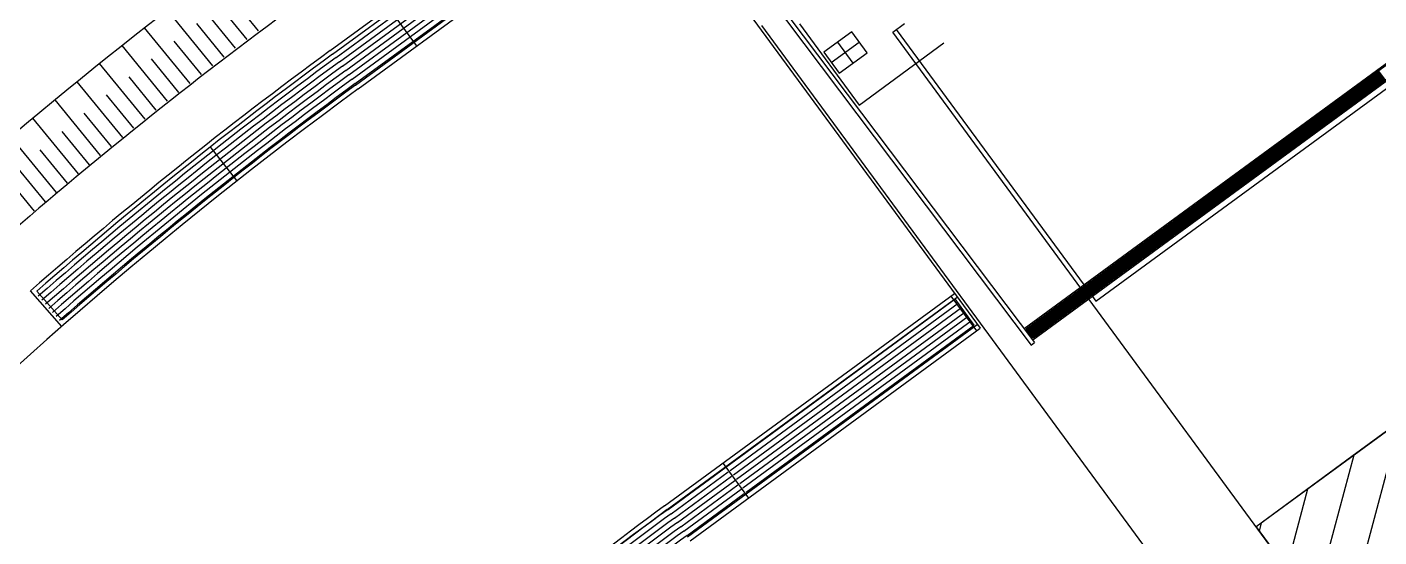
# Model space of a CAD drawing. Header units: metres. Extents: x 399 to 2240, y -1398 to 399.
# Drawn here: x 2160.72 to 2177.16, y -1043.82 to -1037.61 of the extents above; entities that cross this region are included whole.
import ezdxf

# ---------------------------------------------------------------- set-up
doc = ezdxf.new("R2010")
doc.units = ezdxf.units.M
doc.header["$MEASUREMENT"] = 0
doc.linetypes.add('HIDDEN', pattern=[0.375, 0.25, -0.125])
doc.layers.add('ARQUITETURA', color=253, linetype='CONTINUOUS')
doc.layers.add('IMPLANTAÇÃO 1', color=2, linetype='HIDDEN')

msp = doc.modelspace()

# ---------------------------------------------------------------- hatches: boundary and pattern name
at = {"layer": 'IMPLANTAÇÃO 1', "linetype": 'ByBlock'}
h = msp.add_hatch(dxfattribs=at)
h.set_pattern_fill('ANSI31', color=1, scale=3.5, angle=30)
h.set_pattern_definition([(75, (-94.63224, -7e-12), (-0.42259255, 0.11323333), [])])
h.paths.add_polyline_path([(2195.27651, -1039.79063), (2193.90879, -1033.64088), (2191.52665, -1034.26882), (2189.09122, -1035.12317), (2186.62122, -1036.22877), (2184.97871, -1037.11129), (2183.00237, -1038.34839), (2180.41455, -1040.22026), (2178.51919, -1041.61078), (2176.83603, -1042.84562), (2175.67103, -1043.70033), (2177.16168, -1045.73215), (2178.12826, -1047.04966), (2179.39765, -1048.77991), (2180.79623, -1047.75385), (2183.03528, -1046.11119), (2184.53306, -1045.01235), (2187.14861, -1043.16114, -0.08735144)])

# ---------------------------------------------------------------- linework, layer by layer
at = {"layer": 'ARQUITETURA'}
for p, q in [((2164.44533, -1030.20438, 0), (2172.93398, -1041.48676, 0)), ((2164.48725, -1030.17278, 0), (2172.97619, -1041.45579, 0)), ((2164.40559, -1037.90064, 0), (2167.93309, -1035.31271, 0)), ((2167.93309, -1035.31271, 0), (2172.31187, -1041.28124, 0)), ((2164.43665, -1037.94297, 0), (2167.919, -1035.38817, 0)), ((2164.47927, -1037.98423, 0), (2167.92634, -1035.45531, 0)), ((2164.51809, -1038.03714, 0), (2167.96516, -1035.50822, 0)), ((2164.5569, -1038.09006, 0), (2168.00398, -1035.56113, 0)), ((2164.59572, -1038.14297, 0), (2168.0428, -1035.61405, 0)), ((2164.63454, -1038.19588, 0), (2168.08161, -1035.66696, 0)), ((2164.67336, -1038.24879, 0), (2168.12043, -1035.71987, 0)), ((2164.71218, -1038.30171, 0), (2168.15925, -1035.77278, 0)), ((2164.71407, -1038.32112, 0), (2168.19642, -1035.76631, 0)), ((2164.7472, -1038.36627, 0), (2168.2747, -1035.77834, 0)), ((2179.78918, -1036.19694, 0), (2172.84993, -1041.28797, 0)), ((2179.78521, -1036.22156, 0), (2172.87457, -1041.2916, 0)), ((2179.86631, -1036.3357, 0), (2172.95874, -1041.40349, 0)), ((2179.89056, -1036.33961, 0), (2173.67905, -1040.89673, 0)), ((2173.72046, -1040.95317, 0), (2179.98756, -1036.35527, 0)), ((2163.53551, -1037.66023, 0), (2162.98209, -1036.98168, 0)), ((2163.25662, -1037.87204, 0), (2162.70332, -1037.19365, 0)), ((2163.39589, -1037.76592, 0), (2163.06387, -1037.35884, 0)), ((2162.97913, -1038.08558, 0), (2162.42593, -1037.4073, 0)), ((2165.4565, -1037.83703, 0), (2165.14595, -1037.41373, 0)), ((2162.70305, -1038.30084, 0), (2162.14992, -1037.62266, 0)), ((2163.1177, -1037.9786, 0), (2162.78575, -1037.5716, 0)), ((2169.6526, -1037.59337, 0), (2176.16175, -1046.46574, 0)), ((2170.11568, -1037.57506, 0), (2170.8403, -1038.56276, 0)), ((2170.75169, -1037.67277, 0), (2170.41305, -1037.92121, 0)), ((2170.93802, -1037.92675, 0), (2170.75169, -1037.67277, 0)), ((2171.2508, -1037.67537, 0), (2171.3919, -1037.57185, 0)), ((2177.16168, -1045.73215, 0), (2171.2508, -1037.67537, 0)), ((2171.29302, -1037.6444, 0), (2173.67905, -1040.89673, 0)), ((2162.42837, -1038.51782, 0), (2161.87529, -1037.8397, 0)), ((2162.84092, -1038.193, 0), (2162.50902, -1037.78606, 0)), ((2170.84136, -1037.80212, 0), (2170.50272, -1038.05056, 0)), ((2170.57888, -1037.79935, 0), (2170.76521, -1038.05333, 0)), ((2170.8403, -1038.56276, 0), (2171.87033, -1037.80708, 0)), ((2162.56553, -1038.40911, 0), (2162.23367, -1038.00222, 0)), ((2170.41305, -1037.92121, 0), (2170.59938, -1038.17519, 0)), ((2170.59938, -1038.17519, 0), (2170.93802, -1037.92675, 0)), ((2162.15508, -1038.73651, 0), (2161.60204, -1038.05843, 0)), ((2177.11333, -1038.1818, 0), (2177.19562, -1038.29507, 0)), ((2177.12229, -1038.17523, 0), (2177.20458, -1038.28849, 0)), ((2177.13125, -1038.16866, 0), (2177.21354, -1038.28192, 0)), ((2177.14021, -1038.16208, 0), (2177.2225, -1038.27535, 0)), ((2177.14917, -1038.15551, 0), (2177.23146, -1038.26877, 0)), ((2177.15813, -1038.14894, 0), (2177.24042, -1038.2622, 0)), ((2161.8832, -1038.95693, 0), (2161.33017, -1038.27886, 0)), ((2162.29155, -1038.62695, 0), (2161.95971, -1038.22009, 0)), ((2176.88933, -1038.34614, 0), (2176.97162, -1038.45941, 0)), ((2176.89829, -1038.33957, 0), (2176.98058, -1038.45283, 0)), ((2176.90725, -1038.33299, 0), (2176.98954, -1038.44626, 0)), ((2176.91621, -1038.32642, 0), (2176.9985, -1038.43968, 0)), ((2176.92517, -1038.31985, 0), (2177.00746, -1038.43311, 0)), ((2176.93413, -1038.31327, 0), (2177.01642, -1038.42654, 0)), ((2176.94309, -1038.3067, 0), (2177.02538, -1038.41996, 0)), ((2176.95205, -1038.30013, 0), (2177.03434, -1038.41339, 0)), ((2176.96101, -1038.29355, 0), (2177.0433, -1038.40682, 0)), ((2176.96997, -1038.28698, 0), (2177.05226, -1038.40024, 0)), ((2176.97893, -1038.28041, 0), (2177.06122, -1038.39367, 0)), ((2176.98789, -1038.27383, 0), (2177.07018, -1038.3871, 0)), ((2176.99685, -1038.26726, 0), (2177.07914, -1038.38052, 0)), ((2177.00581, -1038.26069, 0), (2177.0881, -1038.37395, 0)), ((2177.01477, -1038.25411, 0), (2177.09706, -1038.36738, 0)), ((2177.02373, -1038.24754, 0), (2177.10602, -1038.3608, 0)), ((2177.03269, -1038.24097, 0), (2177.11498, -1038.35423, 0)), ((2177.04165, -1038.23439, 0), (2177.12394, -1038.34766, 0)), ((2177.05061, -1038.22782, 0), (2177.1329, -1038.34108, 0)), ((2177.05957, -1038.22125, 0), (2177.14186, -1038.33451, 0)), ((2177.06853, -1038.21467, 0), (2177.15082, -1038.32794, 0)), ((2177.07749, -1038.2081, 0), (2177.15978, -1038.32136, 0)), ((2177.08645, -1038.20152, 0), (2177.16874, -1038.31479, 0)), ((2177.09541, -1038.19495, 0), (2177.1777, -1038.30822, 0)), ((2177.10437, -1038.18838, 0), (2177.18666, -1038.30164, 0)), ((2161.61272, -1039.17906, 0), (2161.05968, -1038.50097, 0)), ((2162.01897, -1038.8465, 0), (2161.68714, -1038.43966, 0)), ((2176.66533, -1038.51048, 0), (2176.74762, -1038.62374, 0)), ((2176.67429, -1038.50391, 0), (2176.75658, -1038.61717, 0)), ((2176.68325, -1038.49733, 0), (2176.76554, -1038.6106, 0)), ((2176.69221, -1038.49076, 0), (2176.7745, -1038.60402, 0)), ((2176.70117, -1038.48418, 0), (2176.78346, -1038.59745, 0)), ((2176.71013, -1038.47761, 0), (2176.79242, -1038.59087, 0)), ((2176.71909, -1038.47104, 0), (2176.80138, -1038.5843, 0)), ((2176.72805, -1038.46446, 0), (2176.81034, -1038.57773, 0)), ((2176.73701, -1038.45789, 0), (2176.8193, -1038.57115, 0)), ((2176.74597, -1038.45132, 0), (2176.82826, -1038.56458, 0)), ((2176.75493, -1038.44474, 0), (2176.83722, -1038.55801, 0)), ((2176.76389, -1038.43817, 0), (2176.84618, -1038.55143, 0)), ((2176.77285, -1038.4316, 0), (2176.85514, -1038.54486, 0)), ((2176.78181, -1038.42502, 0), (2176.8641, -1038.53829, 0)), ((2176.79077, -1038.41845, 0), (2176.87306, -1038.53171, 0)), ((2176.79973, -1038.41188, 0), (2176.88202, -1038.52514, 0)), ((2176.80869, -1038.4053, 0), (2176.89098, -1038.51857, 0)), ((2176.81765, -1038.39873, 0), (2176.89994, -1038.51199, 0)), ((2176.82661, -1038.39216, 0), (2176.9089, -1038.50542, 0)), ((2176.83557, -1038.38558, 0), (2176.91786, -1038.49885, 0)), ((2176.84453, -1038.37901, 0), (2176.92682, -1038.49227, 0)), ((2176.85349, -1038.37244, 0), (2176.93578, -1038.4857, 0)), ((2176.86245, -1038.36586, 0), (2176.94474, -1038.47913, 0)), ((2176.87141, -1038.35929, 0), (2176.9537, -1038.47255, 0)), ((2176.88037, -1038.35272, 0), (2176.96266, -1038.46598, 0)), ((2161.74779, -1039.06778, 0), (2161.41596, -1038.66093, 0)), ((2176.44134, -1038.67482, 0), (2176.52363, -1038.78808, 0)), ((2176.4503, -1038.66824, 0), (2176.53259, -1038.78151, 0)), ((2176.45926, -1038.66167, 0), (2176.54155, -1038.77493, 0)), ((2176.46822, -1038.6551, 0), (2176.55051, -1038.76836, 0)), ((2176.47718, -1038.64852, 0), (2176.55947, -1038.76179, 0)), ((2176.48614, -1038.64195, 0), (2176.56843, -1038.75521, 0)), ((2176.4951, -1038.63538, 0), (2176.57739, -1038.74864, 0)), ((2176.50406, -1038.6288, 0), (2176.58635, -1038.74207, 0)), ((2176.51302, -1038.62223, 0), (2176.59531, -1038.73549, 0)), ((2176.52198, -1038.61565, 0), (2176.60427, -1038.72892, 0)), ((2176.53094, -1038.60908, 0), (2176.61323, -1038.72234, 0)), ((2176.5399, -1038.60251, 0), (2176.62219, -1038.71577, 0)), ((2176.54886, -1038.59593, 0), (2176.63115, -1038.7092, 0)), ((2176.55782, -1038.58936, 0), (2176.64011, -1038.70262, 0)), ((2176.56678, -1038.58279, 0), (2176.64907, -1038.69605, 0)), ((2176.57574, -1038.57621, 0), (2176.65803, -1038.68948, 0)), ((2176.5847, -1038.56964, 0), (2176.66699, -1038.6829, 0)), ((2176.59366, -1038.56307, 0), (2176.67595, -1038.67633, 0)), ((2176.60261, -1038.55649, 0), (2176.68491, -1038.66976, 0)), ((2176.61157, -1038.54992, 0), (2176.69387, -1038.66318, 0)), ((2176.62053, -1038.54335, 0), (2176.70283, -1038.65661, 0)), ((2176.62949, -1038.53677, 0), (2176.71179, -1038.65004, 0)), ((2176.63845, -1038.5302, 0), (2176.72075, -1038.64346, 0)), ((2176.64741, -1038.52363, 0), (2176.72971, -1038.63689, 0)), ((2176.65637, -1038.51705, 0), (2176.73867, -1038.63032, 0)), ((2161.34364, -1039.40291, 0), (2160.79056, -1038.72478, 0)), ((2176.21734, -1038.83915, 0), (2176.29963, -1038.95242, 0)), ((2176.2263, -1038.83258, 0), (2176.30859, -1038.94584, 0)), ((2176.23526, -1038.82601, 0), (2176.31755, -1038.93927, 0)), ((2176.24422, -1038.81943, 0), (2176.32651, -1038.9327, 0)), ((2176.25318, -1038.81286, 0), (2176.33547, -1038.92612, 0)), ((2176.26214, -1038.80629, 0), (2176.34443, -1038.91955, 0)), ((2176.2711, -1038.79971, 0), (2176.35339, -1038.91298, 0)), ((2176.28006, -1038.79314, 0), (2176.36235, -1038.9064, 0)), ((2176.28902, -1038.78657, 0), (2176.37131, -1038.89983, 0)), ((2176.29798, -1038.77999, 0), (2176.38027, -1038.89326, 0)), ((2176.30694, -1038.77342, 0), (2176.38923, -1038.88668, 0)), ((2176.3159, -1038.76684, 0), (2176.39819, -1038.88011, 0)), ((2176.32486, -1038.76027, 0), (2176.40715, -1038.87353, 0)), ((2176.33382, -1038.7537, 0), (2176.41611, -1038.86696, 0)), ((2176.34278, -1038.74712, 0), (2176.42507, -1038.86039, 0)), ((2176.35174, -1038.74055, 0), (2176.43403, -1038.85381, 0)), ((2176.3607, -1038.73398, 0), (2176.44299, -1038.84724, 0)), ((2176.36966, -1038.7274, 0), (2176.45195, -1038.84067, 0)), ((2176.37862, -1038.72083, 0), (2176.46091, -1038.83409, 0)), ((2176.38758, -1038.71426, 0), (2176.46987, -1038.82752, 0)), ((2176.39654, -1038.70768, 0), (2176.47883, -1038.82095, 0)), ((2176.4055, -1038.70111, 0), (2176.48779, -1038.81437, 0)), ((2176.41446, -1038.69454, 0), (2176.49675, -1038.8078, 0)), ((2176.42342, -1038.68796, 0), (2176.50571, -1038.80123, 0)), ((2176.43238, -1038.68139, 0), (2176.51467, -1038.79465, 0)), ((2161.07597, -1039.62847, 0), (2160.52283, -1038.95028, 0)), ((2161.47801, -1039.29077, 0), (2161.14617, -1038.88391, 0)), ((2175.99334, -1039.00349, 0), (2176.07563, -1039.11675, 0)), ((2176.0023, -1038.99692, 0), (2176.08459, -1039.11018, 0)), ((2176.01126, -1038.99034, 0), (2176.09355, -1039.10361, 0)), ((2176.02022, -1038.98377, 0), (2176.10251, -1039.09703, 0)), ((2176.02918, -1038.9772, 0), (2176.11147, -1039.09046, 0)), ((2176.03814, -1038.97062, 0), (2176.12043, -1039.08389, 0)), ((2176.0471, -1038.96405, 0), (2176.12939, -1039.07731, 0)), ((2176.05606, -1038.95748, 0), (2176.13835, -1039.07074, 0)), ((2176.06502, -1038.9509, 0), (2176.14731, -1039.06417, 0)), ((2176.07398, -1038.94433, 0), (2176.15627, -1039.05759, 0)), ((2176.08294, -1038.93776, 0), (2176.16523, -1039.05102, 0)), ((2176.0919, -1038.93118, 0), (2176.17419, -1039.04445, 0)), ((2176.10086, -1038.92461, 0), (2176.18315, -1039.03787, 0)), ((2176.10982, -1038.91803, 0), (2176.19211, -1039.0313, 0)), ((2176.11878, -1038.91146, 0), (2176.20107, -1039.02473, 0)), ((2176.12774, -1038.90489, 0), (2176.21003, -1039.01815, 0)), ((2176.1367, -1038.89831, 0), (2176.21899, -1039.01158, 0)), ((2176.14566, -1038.89174, 0), (2176.22795, -1039.005, 0)), ((2176.15462, -1038.88517, 0), (2176.23691, -1038.99843, 0)), ((2176.16358, -1038.87859, 0), (2176.24587, -1038.99186, 0)), ((2176.17254, -1038.87202, 0), (2176.25483, -1038.98528, 0)), ((2176.1815, -1038.86545, 0), (2176.26379, -1038.97871, 0)), ((2176.19046, -1038.85887, 0), (2176.27275, -1038.97214, 0)), ((2176.19942, -1038.8523, 0), (2176.28171, -1038.96556, 0)), ((2176.20838, -1038.84573, 0), (2176.29067, -1038.95899, 0)), ((2161.20963, -1039.51547, 0), (2160.87777, -1039.10858, 0)), ((2163.27073, -1039.48094, 0), (2162.94557, -1039.06875, 0)), ((2182.02759, -1039.03687, 0), (2175.67103, -1043.70031, 0)), ((2175.76935, -1039.16783, 0), (2175.85164, -1039.28109, 0)), ((2175.77831, -1039.16125, 0), (2175.8606, -1039.27452, 0)), ((2175.78727, -1039.15468, 0), (2175.86956, -1039.26794, 0)), ((2175.79623, -1039.14811, 0), (2175.87852, -1039.26137, 0)), ((2175.80518, -1039.14153, 0), (2175.88748, -1039.2548, 0)), ((2175.81414, -1039.13496, 0), (2175.89644, -1039.24822, 0)), ((2175.8231, -1039.12839, 0), (2175.9054, -1039.24165, 0)), ((2175.83206, -1039.12181, 0), (2175.91436, -1039.23508, 0)), ((2175.84102, -1039.11524, 0), (2175.92332, -1039.2285, 0)), ((2175.84998, -1039.10867, 0), (2175.93228, -1039.22193, 0)), ((2175.85894, -1039.10209, 0), (2175.94124, -1039.21536, 0)), ((2175.8679, -1039.09552, 0), (2175.95019, -1039.20878, 0)), ((2175.87686, -1039.08895, 0), (2175.95915, -1039.20221, 0)), ((2175.88582, -1039.08237, 0), (2175.96811, -1039.19564, 0)), ((2175.89478, -1039.0758, 0), (2175.97707, -1039.18906, 0)), ((2175.90374, -1039.06923, 0), (2175.98603, -1039.18249, 0)), ((2175.9127, -1039.06265, 0), (2175.99499, -1039.17592, 0)), ((2175.92166, -1039.05608, 0), (2176.00395, -1039.16934, 0)), ((2175.93062, -1039.0495, 0), (2176.01291, -1039.16277, 0)), ((2175.93958, -1039.04293, 0), (2176.02187, -1039.15619, 0)), ((2175.94854, -1039.03636, 0), (2176.03083, -1039.14962, 0)), ((2175.9575, -1039.02978, 0), (2176.03979, -1039.14305, 0)), ((2175.96646, -1039.02321, 0), (2176.04875, -1039.13647, 0)), ((2175.97542, -1039.01664, 0), (2176.05771, -1039.1299, 0)), ((2175.98438, -1039.01006, 0), (2176.06667, -1039.12333, 0)), ((2160.80969, -1039.85576, 0), (2160.25648, -1039.17747, 0)), ((2175.54535, -1039.33216, 0), (2175.62764, -1039.44543, 0)), ((2175.55431, -1039.32559, 0), (2175.6366, -1039.43885, 0)), ((2175.56327, -1039.31902, 0), (2175.64556, -1039.43228, 0)), ((2175.57223, -1039.31244, 0), (2175.65452, -1039.42571, 0)), ((2175.58119, -1039.30587, 0), (2175.66348, -1039.41913, 0)), ((2175.59015, -1039.2993, 0), (2175.67244, -1039.41256, 0)), ((2175.59911, -1039.29272, 0), (2175.6814, -1039.40599, 0)), ((2175.60807, -1039.28615, 0), (2175.69036, -1039.39941, 0)), ((2175.61703, -1039.27958, 0), (2175.69932, -1039.39284, 0)), ((2175.62599, -1039.273, 0), (2175.70828, -1039.38627, 0)), ((2175.63495, -1039.26643, 0), (2175.71724, -1039.37969, 0)), ((2175.64391, -1039.25986, 0), (2175.7262, -1039.37312, 0)), ((2175.65287, -1039.25328, 0), (2175.73516, -1039.36655, 0)), ((2175.66183, -1039.24671, 0), (2175.74412, -1039.35997, 0)), ((2175.67079, -1039.24014, 0), (2175.75308, -1039.3534, 0)), ((2175.67975, -1039.23356, 0), (2175.76204, -1039.34683, 0)), ((2175.68871, -1039.22699, 0), (2175.771, -1039.34025, 0)), ((2175.69767, -1039.22042, 0), (2175.77996, -1039.33368, 0)), ((2175.70663, -1039.21384, 0), (2175.78892, -1039.32711, 0)), ((2175.71559, -1039.20727, 0), (2175.79788, -1039.32053, 0)), ((2175.72455, -1039.20069, 0), (2175.80684, -1039.31396, 0)), ((2175.73351, -1039.19412, 0), (2175.8158, -1039.30739, 0)), ((2175.74247, -1039.18755, 0), (2175.82476, -1039.30081, 0)), ((2175.75143, -1039.18097, 0), (2175.83372, -1039.29424, 0)), ((2175.76039, -1039.1744, 0), (2175.84268, -1039.28766, 0)), ((2160.94265, -1039.7419, 0), (2160.61075, -1039.33496, 0)), ((2175.32135, -1039.4965, 0), (2175.40364, -1039.60977, 0)), ((2175.33031, -1039.48993, 0), (2175.4126, -1039.60319, 0)), ((2175.33927, -1039.48335, 0), (2175.42156, -1039.59662, 0)), ((2175.34823, -1039.47678, 0), (2175.43052, -1039.59004, 0)), ((2175.35719, -1039.47021, 0), (2175.43948, -1039.58347, 0)), ((2175.36615, -1039.46363, 0), (2175.44844, -1039.5769, 0)), ((2175.37511, -1039.45706, 0), (2175.4574, -1039.57032, 0)), ((2175.38407, -1039.45049, 0), (2175.46636, -1039.56375, 0)), ((2175.39303, -1039.44391, 0), (2175.47532, -1039.55718, 0)), ((2175.40199, -1039.43734, 0), (2175.48428, -1039.5506, 0)), ((2175.41095, -1039.43077, 0), (2175.49324, -1039.54403, 0)), ((2175.41991, -1039.42419, 0), (2175.5022, -1039.53746, 0)), ((2175.42887, -1039.41762, 0), (2175.51116, -1039.53088, 0)), ((2175.43783, -1039.41105, 0), (2175.52012, -1039.52431, 0)), ((2175.44679, -1039.40447, 0), (2175.52908, -1039.51774, 0)), ((2175.45575, -1039.3979, 0), (2175.53804, -1039.51116, 0)), ((2175.46471, -1039.39133, 0), (2175.547, -1039.50459, 0)), ((2175.47367, -1039.38475, 0), (2175.55596, -1039.49802, 0)), ((2175.48263, -1039.37818, 0), (2175.56492, -1039.49144, 0)), ((2175.49159, -1039.37161, 0), (2175.57388, -1039.48487, 0)), ((2175.50055, -1039.36503, 0), (2175.58284, -1039.4783, 0)), ((2175.50951, -1039.35846, 0), (2175.5918, -1039.47172, 0)), ((2175.51847, -1039.35189, 0), (2175.60076, -1039.46515, 0)), ((2175.52743, -1039.34531, 0), (2175.60972, -1039.45858, 0)), ((2175.53639, -1039.33874, 0), (2175.61868, -1039.452, 0)), ((2175.09735, -1039.66084, 0), (2175.17964, -1039.7741, 0)), ((2175.10631, -1039.65427, 0), (2175.1886, -1039.76753, 0)), ((2175.11527, -1039.64769, 0), (2175.19756, -1039.76096, 0)), ((2175.12423, -1039.64112, 0), (2175.20652, -1039.75438, 0)), ((2175.13319, -1039.63455, 0), (2175.21548, -1039.74781, 0)), ((2175.14215, -1039.62797, 0), (2175.22444, -1039.74124, 0)), ((2175.15111, -1039.6214, 0), (2175.2334, -1039.73466, 0)), ((2175.16007, -1039.61482, 0), (2175.24236, -1039.72809, 0)), ((2175.16903, -1039.60825, 0), (2175.25132, -1039.72151, 0)), ((2175.17799, -1039.60168, 0), (2175.26028, -1039.71494, 0)), ((2175.18695, -1039.5951, 0), (2175.26924, -1039.70837, 0)), ((2175.19591, -1039.58853, 0), (2175.2782, -1039.70179, 0)), ((2175.20487, -1039.58196, 0), (2175.28716, -1039.69522, 0)), ((2175.21383, -1039.57538, 0), (2175.29612, -1039.68865, 0)), ((2175.22279, -1039.56881, 0), (2175.30508, -1039.68207, 0)), ((2175.23175, -1039.56224, 0), (2175.31404, -1039.6755, 0)), ((2175.24071, -1039.55566, 0), (2175.323, -1039.66893, 0)), ((2175.24967, -1039.54909, 0), (2175.33196, -1039.66235, 0)), ((2175.25863, -1039.54252, 0), (2175.34092, -1039.65578, 0)), ((2175.26759, -1039.53594, 0), (2175.34988, -1039.64921, 0)), ((2175.27655, -1039.52937, 0), (2175.35884, -1039.64263, 0)), ((2175.28551, -1039.5228, 0), (2175.3678, -1039.63606, 0)), ((2175.29447, -1039.51622, 0), (2175.37676, -1039.62949, 0)), ((2175.30343, -1039.50965, 0), (2175.38572, -1039.62291, 0)), ((2175.31239, -1039.50308, 0), (2175.39468, -1039.61634, 0)), ((2174.87336, -1039.82518, 0), (2174.95565, -1039.93844, 0)), ((2174.88232, -1039.8186, 0), (2174.96461, -1039.93187, 0)), ((2174.89128, -1039.81203, 0), (2174.97357, -1039.92529, 0)), ((2174.90024, -1039.80546, 0), (2174.98253, -1039.91872, 0)), ((2174.9092, -1039.79888, 0), (2174.99149, -1039.91215, 0)), ((2174.91816, -1039.79231, 0), (2175.00045, -1039.90557, 0)), ((2174.92712, -1039.78574, 0), (2175.00941, -1039.899, 0)), ((2174.93608, -1039.77916, 0), (2175.01837, -1039.89243, 0)), ((2174.94504, -1039.77259, 0), (2175.02733, -1039.88585, 0)), ((2174.954, -1039.76601, 0), (2175.03629, -1039.87928, 0)), ((2174.96296, -1039.75944, 0), (2175.04525, -1039.8727, 0)), ((2174.97192, -1039.75287, 0), (2175.05421, -1039.86613, 0)), ((2174.98088, -1039.74629, 0), (2175.06317, -1039.85956, 0)), ((2174.98984, -1039.73972, 0), (2175.07213, -1039.85298, 0)), ((2174.9988, -1039.73315, 0), (2175.08109, -1039.84641, 0)), ((2175.00775, -1039.72657, 0), (2175.09005, -1039.83984, 0)), ((2175.01671, -1039.72, 0), (2175.09901, -1039.83326, 0)), ((2175.02567, -1039.71343, 0), (2175.10797, -1039.82669, 0)), ((2175.03463, -1039.70685, 0), (2175.11693, -1039.82012, 0)), ((2175.04359, -1039.70028, 0), (2175.12589, -1039.81354, 0)), ((2175.05255, -1039.69371, 0), (2175.13485, -1039.80697, 0)), ((2175.06151, -1039.68713, 0), (2175.14381, -1039.8004, 0)), ((2175.07047, -1039.68056, 0), (2175.15276, -1039.79382, 0)), ((2175.07943, -1039.67399, 0), (2175.16172, -1039.78725, 0)), ((2175.08839, -1039.66741, 0), (2175.17068, -1039.78068, 0)), ((2174.64936, -1039.98951, 0), (2174.73165, -1040.10278, 0)), ((2174.65832, -1039.98294, 0), (2174.74061, -1040.0962, 0)), ((2174.66728, -1039.97637, 0), (2174.74957, -1040.08963, 0)), ((2174.67624, -1039.96979, 0), (2174.75853, -1040.08306, 0)), ((2174.6852, -1039.96322, 0), (2174.76749, -1040.07648, 0)), ((2174.69416, -1039.95665, 0), (2174.77645, -1040.06991, 0)), ((2174.70312, -1039.95007, 0), (2174.78541, -1040.06334, 0)), ((2174.71208, -1039.9435, 0), (2174.79437, -1040.05676, 0)), ((2174.72104, -1039.93693, 0), (2174.80333, -1040.05019, 0)), ((2174.73, -1039.93035, 0), (2174.81229, -1040.04362, 0)), ((2174.73896, -1039.92378, 0), (2174.82125, -1040.03704, 0)), ((2174.74792, -1039.9172, 0), (2174.83021, -1040.03047, 0)), ((2174.75688, -1039.91063, 0), (2174.83917, -1040.0239, 0)), ((2174.76584, -1039.90406, 0), (2174.84813, -1040.01732, 0)), ((2174.7748, -1039.89748, 0), (2174.85709, -1040.01075, 0)), ((2174.78376, -1039.89091, 0), (2174.86605, -1040.00417, 0)), ((2174.79272, -1039.88434, 0), (2174.87501, -1039.9976, 0)), ((2174.80168, -1039.87776, 0), (2174.88397, -1039.99103, 0)), ((2174.81064, -1039.87119, 0), (2174.89293, -1039.98445, 0)), ((2174.8196, -1039.86462, 0), (2174.90189, -1039.97788, 0)), ((2174.82856, -1039.85804, 0), (2174.91085, -1039.97131, 0)), ((2174.83752, -1039.85147, 0), (2174.91981, -1039.96473, 0)), ((2174.84648, -1039.8449, 0), (2174.92877, -1039.95816, 0)), ((2174.85544, -1039.83832, 0), (2174.93773, -1039.95159, 0)), ((2174.8644, -1039.83175, 0), (2174.94669, -1039.94501, 0)), ((2174.42536, -1040.15385, 0), (2174.50765, -1040.26711, 0)), ((2174.43432, -1040.14728, 0), (2174.51661, -1040.26054, 0)), ((2174.44328, -1040.1407, 0), (2174.52557, -1040.25397, 0)), ((2174.45224, -1040.13413, 0), (2174.53453, -1040.24739, 0)), ((2174.4612, -1040.12756, 0), (2174.54349, -1040.24082, 0)), ((2174.47016, -1040.12098, 0), (2174.55245, -1040.23425, 0)), ((2174.47912, -1040.11441, 0), (2174.56141, -1040.22767, 0)), ((2174.48808, -1040.10784, 0), (2174.57037, -1040.2211, 0)), ((2174.49704, -1040.10126, 0), (2174.57933, -1040.21453, 0)), ((2174.506, -1040.09469, 0), (2174.58829, -1040.20795, 0)), ((2174.51496, -1040.08812, 0), (2174.59725, -1040.20138, 0)), ((2174.52392, -1040.08154, 0), (2174.60621, -1040.19481, 0)), ((2174.53288, -1040.07497, 0), (2174.61517, -1040.18823, 0)), ((2174.54184, -1040.0684, 0), (2174.62413, -1040.18166, 0)), ((2174.5508, -1040.06182, 0), (2174.63309, -1040.17509, 0)), ((2174.55976, -1040.05525, 0), (2174.64205, -1040.16851, 0)), ((2174.56872, -1040.04867, 0), (2174.65101, -1040.16194, 0)), ((2174.57768, -1040.0421, 0), (2174.65997, -1040.15536, 0)), ((2174.58664, -1040.03553, 0), (2174.66893, -1040.14879, 0)), ((2174.5956, -1040.02895, 0), (2174.67789, -1040.14222, 0)), ((2174.60456, -1040.02238, 0), (2174.68685, -1040.13564, 0)), ((2174.61352, -1040.01581, 0), (2174.69581, -1040.12907, 0)), ((2174.62248, -1040.00923, 0), (2174.70477, -1040.1225, 0)), ((2174.63144, -1040.00266, 0), (2174.71373, -1040.11592, 0)), ((2174.6404, -1039.99609, 0), (2174.72269, -1040.10935, 0)), ((2174.20137, -1040.31819, 0), (2174.28366, -1040.43145, 0)), ((2174.21032, -1040.31161, 0), (2174.29262, -1040.42488, 0)), ((2174.21928, -1040.30504, 0), (2174.30158, -1040.4183, 0)), ((2174.22824, -1040.29847, 0), (2174.31054, -1040.41173, 0)), ((2174.2372, -1040.29189, 0), (2174.3195, -1040.40516, 0)), ((2174.24616, -1040.28532, 0), (2174.32846, -1040.39858, 0)), ((2174.25512, -1040.27875, 0), (2174.33742, -1040.39201, 0)), ((2174.26408, -1040.27217, 0), (2174.34638, -1040.38544, 0)), ((2174.27304, -1040.2656, 0), (2174.35533, -1040.37886, 0)), ((2174.282, -1040.25903, 0), (2174.36429, -1040.37229, 0)), ((2174.29096, -1040.25245, 0), (2174.37325, -1040.36572, 0)), ((2174.29992, -1040.24588, 0), (2174.38221, -1040.35914, 0)), ((2174.30888, -1040.23931, 0), (2174.39117, -1040.35257, 0)), ((2174.31784, -1040.23273, 0), (2174.40013, -1040.346, 0)), ((2174.3268, -1040.22616, 0), (2174.40909, -1040.33942, 0)), ((2174.33576, -1040.21959, 0), (2174.41805, -1040.33285, 0)), ((2174.34472, -1040.21301, 0), (2174.42701, -1040.32628, 0)), ((2174.35368, -1040.20644, 0), (2174.43597, -1040.3197, 0)), ((2174.36264, -1040.19986, 0), (2174.44493, -1040.31313, 0)), ((2174.3716, -1040.19329, 0), (2174.45389, -1040.30656, 0)), ((2174.38056, -1040.18672, 0), (2174.46285, -1040.29998, 0)), ((2174.38952, -1040.18014, 0), (2174.47181, -1040.29341, 0)), ((2174.39848, -1040.17357, 0), (2174.48077, -1040.28683, 0)), ((2174.40744, -1040.167, 0), (2174.48973, -1040.28026, 0)), ((2174.4164, -1040.16042, 0), (2174.49869, -1040.27369, 0)), ((2173.97737, -1040.48252, 0), (2174.05966, -1040.59579, 0)), ((2173.98633, -1040.47595, 0), (2174.06862, -1040.58921, 0)), ((2173.99529, -1040.46938, 0), (2174.07758, -1040.58264, 0)), ((2174.00425, -1040.4628, 0), (2174.08654, -1040.57607, 0)), ((2174.01321, -1040.45623, 0), (2174.0955, -1040.56949, 0)), ((2174.02217, -1040.44966, 0), (2174.10446, -1040.56292, 0)), ((2174.03113, -1040.44308, 0), (2174.11342, -1040.55635, 0)), ((2174.04009, -1040.43651, 0), (2174.12238, -1040.54977, 0)), ((2174.04905, -1040.42994, 0), (2174.13134, -1040.5432, 0)), ((2174.05801, -1040.42336, 0), (2174.1403, -1040.53663, 0)), ((2174.06697, -1040.41679, 0), (2174.14926, -1040.53005, 0)), ((2174.07593, -1040.41022, 0), (2174.15822, -1040.52348, 0)), ((2174.08489, -1040.40364, 0), (2174.16718, -1040.51691, 0)), ((2174.09385, -1040.39707, 0), (2174.17614, -1040.51033, 0)), ((2174.10281, -1040.3905, 0), (2174.1851, -1040.50376, 0)), ((2174.11177, -1040.38392, 0), (2174.19406, -1040.49719, 0)), ((2174.12073, -1040.37735, 0), (2174.20302, -1040.49061, 0)), ((2174.12969, -1040.37078, 0), (2174.21198, -1040.48404, 0)), ((2174.13865, -1040.3642, 0), (2174.22094, -1040.47747, 0)), ((2174.14761, -1040.35763, 0), (2174.2299, -1040.47089, 0)), ((2174.15657, -1040.35106, 0), (2174.23886, -1040.46432, 0)), ((2174.16553, -1040.34448, 0), (2174.24782, -1040.45775, 0)), ((2174.17449, -1040.33791, 0), (2174.25678, -1040.45117, 0)), ((2174.18345, -1040.33133, 0), (2174.26574, -1040.4446, 0)), ((2174.19241, -1040.32476, 0), (2174.2747, -1040.43802, 0)), ((2173.75337, -1040.64686, 0), (2173.83566, -1040.76013, 0)), ((2173.76233, -1040.64029, 0), (2173.84462, -1040.75355, 0)), ((2173.77129, -1040.63372, 0), (2173.85358, -1040.74698, 0)), ((2173.78025, -1040.62714, 0), (2173.86254, -1040.74041, 0)), ((2173.78921, -1040.62057, 0), (2173.8715, -1040.73383, 0)), ((2173.79817, -1040.61399, 0), (2173.88046, -1040.72726, 0)), ((2173.80713, -1040.60742, 0), (2173.88942, -1040.72068, 0)), ((2173.81609, -1040.60085, 0), (2173.89838, -1040.71411, 0)), ((2173.82505, -1040.59427, 0), (2173.90734, -1040.70754, 0)), ((2173.83401, -1040.5877, 0), (2173.9163, -1040.70096, 0)), ((2173.84297, -1040.58113, 0), (2173.92526, -1040.69439, 0)), ((2173.85193, -1040.57455, 0), (2173.93422, -1040.68782, 0)), ((2173.86089, -1040.56798, 0), (2173.94318, -1040.68124, 0)), ((2173.86985, -1040.56141, 0), (2173.95214, -1040.67467, 0)), ((2173.87881, -1040.55483, 0), (2173.9611, -1040.6681, 0)), ((2173.88777, -1040.54826, 0), (2173.97006, -1040.66152, 0)), ((2173.89673, -1040.54169, 0), (2173.97902, -1040.65495, 0)), ((2173.90569, -1040.53511, 0), (2173.98798, -1040.64838, 0)), ((2173.91465, -1040.52854, 0), (2173.99694, -1040.6418, 0)), ((2173.92361, -1040.52197, 0), (2174.0059, -1040.63523, 0)), ((2173.93257, -1040.51539, 0), (2174.01486, -1040.62866, 0)), ((2173.94153, -1040.50882, 0), (2174.02382, -1040.62208, 0)), ((2173.95049, -1040.50225, 0), (2174.03278, -1040.61551, 0)), ((2173.95945, -1040.49567, 0), (2174.04174, -1040.60894, 0)), ((2173.96841, -1040.4891, 0), (2174.0507, -1040.60236, 0)), ((2160.80351, -1040.78912, 0), (2160.80347, -1040.78907, 0)), ((2173.52937, -1040.8112, 0), (2173.61166, -1040.92446, 0)), ((2173.53833, -1040.80463, 0), (2173.62062, -1040.91789, 0)), ((2173.54729, -1040.79805, 0), (2173.62958, -1040.91132, 0)), ((2173.55625, -1040.79148, 0), (2173.63854, -1040.90474, 0)), ((2173.56521, -1040.78491, 0), (2173.6475, -1040.89817, 0)), ((2173.57417, -1040.77833, 0), (2173.65646, -1040.8916, 0)), ((2173.58313, -1040.77176, 0), (2173.66542, -1040.88502, 0)), ((2173.59209, -1040.76518, 0), (2173.67438, -1040.87845, 0)), ((2173.60105, -1040.75861, 0), (2173.68334, -1040.87187, 0)), ((2173.61001, -1040.75204, 0), (2173.6923, -1040.8653, 0)), ((2173.61897, -1040.74546, 0), (2173.70126, -1040.85873, 0)), ((2173.62793, -1040.73889, 0), (2173.71022, -1040.85215, 0)), ((2173.63689, -1040.73232, 0), (2173.71918, -1040.84558, 0)), ((2173.64585, -1040.72574, 0), (2173.72814, -1040.83901, 0)), ((2173.65481, -1040.71917, 0), (2173.7371, -1040.83243, 0)), ((2173.66377, -1040.7126, 0), (2173.74606, -1040.82586, 0)), ((2173.67273, -1040.70602, 0), (2173.75502, -1040.81929, 0)), ((2173.68169, -1040.69945, 0), (2173.76398, -1040.81271, 0)), ((2173.69065, -1040.69288, 0), (2173.77294, -1040.80614, 0)), ((2173.69961, -1040.6863, 0), (2173.7819, -1040.79957, 0)), ((2173.70857, -1040.67973, 0), (2173.79086, -1040.79299, 0)), ((2173.71753, -1040.67316, 0), (2173.79982, -1040.78642, 0)), ((2173.72649, -1040.66658, 0), (2173.80878, -1040.77985, 0)), ((2173.73545, -1040.66001, 0), (2173.81774, -1040.77327, 0)), ((2173.74441, -1040.65344, 0), (2173.8267, -1040.7667, 0)), ((2161.14234, -1041.26004, 0), (2160.76138, -1040.82601, 0)), ((2161.14752, -1041.18106, 0), (2160.83814, -1040.82857, 0)), ((2168.47382, -1043.44587, 0), (2172.00132, -1040.85794, 0)), ((2168.50694, -1043.49102, 0), (2172.03444, -1040.90309, 0)), ((2168.51643, -1043.48713, 0), (2172.00866, -1040.92508, 0)), ((2169.27204, -1043.01418, 0), (2172.04748, -1040.97799, 0)), ((2171.95616, -1040.89106, 0), (2172.26671, -1041.31436, 0)), ((2172.24157, -1041.24256, 0), (2172.00866, -1040.92508, 0)), ((2173.67905, -1040.89673, 0), (2172.95515, -1041.42782, 0)), ((2173.30538, -1040.97554, 0), (2173.38767, -1041.0888, 0)), ((2173.31434, -1040.96896, 0), (2173.39663, -1041.08223, 0)), ((2173.3233, -1040.96239, 0), (2173.40559, -1041.07565, 0)), ((2173.33226, -1040.95582, 0), (2173.41455, -1041.06908, 0)), ((2173.34122, -1040.94924, 0), (2173.42351, -1041.06251, 0)), ((2173.35018, -1040.94267, 0), (2173.43247, -1041.05593, 0)), ((2173.35914, -1040.9361, 0), (2173.44143, -1041.04936, 0)), ((2173.3681, -1040.92952, 0), (2173.45039, -1041.04279, 0)), ((2173.37706, -1040.92295, 0), (2173.45935, -1041.03621, 0)), ((2173.38602, -1040.91637, 0), (2173.46831, -1041.02964, 0)), ((2173.39498, -1040.9098, 0), (2173.47727, -1041.02307, 0)), ((2173.40394, -1040.90323, 0), (2173.48623, -1041.01649, 0)), ((2173.41289, -1040.89665, 0), (2173.49519, -1041.00992, 0)), ((2173.42185, -1040.89008, 0), (2173.50415, -1041.00334, 0)), ((2173.43081, -1040.88351, 0), (2173.51311, -1040.99677, 0)), ((2173.43977, -1040.87693, 0), (2173.52207, -1040.9902, 0)), ((2173.44873, -1040.87036, 0), (2173.53103, -1040.98362, 0)), ((2173.45769, -1040.86379, 0), (2173.53999, -1040.97705, 0)), ((2173.46665, -1040.85721, 0), (2173.54895, -1040.97048, 0)), ((2173.47561, -1040.85064, 0), (2173.5579, -1040.9639, 0)), ((2173.48457, -1040.84407, 0), (2173.56686, -1040.95733, 0)), ((2173.49353, -1040.83749, 0), (2173.57582, -1040.95076, 0)), ((2173.50249, -1040.83092, 0), (2173.58478, -1040.94418, 0)), ((2173.51145, -1040.82435, 0), (2173.59374, -1040.93761, 0)), ((2173.52041, -1040.81777, 0), (2173.6027, -1040.93104, 0)), ((2173.67905, -1040.89673, 0), (2173.72046, -1040.95317, 0)), ((2169.31086, -1043.06709, 0), (2172.0863, -1041.03091, 0)), ((2169.34968, -1043.12, 0), (2172.12512, -1041.08382, 0)), ((2169.3885, -1043.17291, 0), (2172.16393, -1041.13673, 0)), ((2173.08138, -1041.13987, 0), (2173.16367, -1041.25314, 0)), ((2173.09034, -1041.1333, 0), (2173.17263, -1041.24656, 0)), ((2173.0993, -1041.12673, 0), (2173.18159, -1041.23999, 0)), ((2173.10826, -1041.12015, 0), (2173.19055, -1041.23342, 0)), ((2173.11722, -1041.11358, 0), (2173.19951, -1041.22684, 0)), ((2173.12618, -1041.10701, 0), (2173.20847, -1041.22027, 0)), ((2173.13514, -1041.10043, 0), (2173.21743, -1041.2137, 0)), ((2173.1441, -1041.09386, 0), (2173.22639, -1041.20712, 0)), ((2173.15306, -1041.08729, 0), (2173.23535, -1041.20055, 0)), ((2173.16202, -1041.08071, 0), (2173.24431, -1041.19398, 0)), ((2173.17098, -1041.07414, 0), (2173.25327, -1041.1874, 0)), ((2173.17994, -1041.06757, 0), (2173.26223, -1041.18083, 0)), ((2173.1889, -1041.06099, 0), (2173.27119, -1041.17426, 0)), ((2173.19786, -1041.05442, 0), (2173.28015, -1041.16768, 0)), ((2173.20682, -1041.04784, 0), (2173.28911, -1041.16111, 0)), ((2173.21578, -1041.04127, 0), (2173.29807, -1041.15453, 0)), ((2173.22474, -1041.0347, 0), (2173.30703, -1041.14796, 0)), ((2173.2337, -1041.02812, 0), (2173.31599, -1041.14139, 0)), ((2173.24266, -1041.02155, 0), (2173.32495, -1041.13481, 0)), ((2173.25162, -1041.01498, 0), (2173.33391, -1041.12824, 0)), ((2173.26058, -1041.0084, 0), (2173.34287, -1041.12167, 0)), ((2173.26954, -1041.00183, 0), (2173.35183, -1041.11509, 0)), ((2173.2785, -1040.99526, 0), (2173.36079, -1041.10852, 0)), ((2173.28746, -1040.98868, 0), (2173.36975, -1041.10195, 0)), ((2173.29642, -1040.98211, 0), (2173.37871, -1041.09537, 0)), ((2168.75124, -1043.82402, 0), (2172.27874, -1041.23609, 0)), ((2168.78437, -1043.86917, 0), (2172.31187, -1041.28124, 0)), ((2169.42732, -1043.22583, 0), (2172.20275, -1041.18964, 0)), ((2169.46614, -1043.27874, 0), (2172.24157, -1041.24256, 0)), ((2172.95874, -1041.40349, 0), (2172.87457, -1041.2916, 0)), ((2172.8753, -1041.29106, 0), (2172.90745, -1041.33532, 0)), ((2172.88426, -1041.28449, 0), (2172.96655, -1041.39775, 0)), ((2172.89322, -1041.27792, 0), (2172.97551, -1041.39118, 0)), ((2172.90218, -1041.27134, 0), (2172.98447, -1041.38461, 0)), ((2172.91114, -1041.26477, 0), (2172.99343, -1041.37803, 0)), ((2172.9201, -1041.2582, 0), (2173.00239, -1041.37146, 0)), ((2172.92906, -1041.25162, 0), (2173.01135, -1041.36489, 0)), ((2172.93802, -1041.24505, 0), (2173.02031, -1041.35831, 0)), ((2172.94698, -1041.23848, 0), (2173.02927, -1041.35174, 0)), ((2172.95594, -1041.2319, 0), (2173.03823, -1041.34517, 0)), ((2172.9649, -1041.22533, 0), (2173.04719, -1041.33859, 0)), ((2172.97386, -1041.21876, 0), (2173.05615, -1041.33202, 0)), ((2172.98282, -1041.21218, 0), (2173.06511, -1041.32545, 0)), ((2172.99178, -1041.20561, 0), (2173.07407, -1041.31887, 0)), ((2173.00074, -1041.19903, 0), (2173.08303, -1041.3123, 0)), ((2173.0097, -1041.19246, 0), (2173.09199, -1041.30573, 0)), ((2173.01866, -1041.18589, 0), (2173.10095, -1041.29915, 0)), ((2173.02762, -1041.17931, 0), (2173.10991, -1041.29258, 0)), ((2173.03658, -1041.17274, 0), (2173.11887, -1041.286, 0)), ((2173.04554, -1041.16617, 0), (2173.12783, -1041.27943, 0)), ((2173.0545, -1041.15959, 0), (2173.13679, -1041.27286, 0)), ((2173.06346, -1041.15302, 0), (2173.14575, -1041.26628, 0)), ((2173.07242, -1041.14645, 0), (2173.15471, -1041.25971, 0)), ((2172.93398, -1041.48676, 0), (2172.97619, -1041.45579, 0)), ((2169.49991, -1043.3529, 0), (2169.18936, -1042.9296, 0)), ((2168.55525, -1043.54004, 0), (2169.24947, -1043.03074, 0)), ((2168.59407, -1043.59296, 0), (2169.28828, -1043.08365, 0)), ((2168.63289, -1043.64587, 0), (2169.3271, -1043.13656, 0)), ((2168.67171, -1043.69878, 0), (2169.36592, -1043.18948, 0)), ((2168.71053, -1043.75169, 0), (2169.40474, -1043.24239, 0)), ((2168.74935, -1043.80461, 0), (2169.44356, -1043.2953, 0))]:
    msp.add_line(p, q, dxfattribs=at)
for centre, radius, start, end in [((2196.34614, -1081.26206, 0), 55.44067, 122.309922, 136.362975), ((2196.21641, -1081.26066, 0), 54.4705, 126.265407, 131.245801), ((2196.21641, -1081.26066, 0), 53.7775, 126.265407, 131.245828), ((2196.21641, -1081.26066, 0), 53.725, 126.265407, 131.186079), ((2196.22021, -1081.24901, 0), 53.65938, 126.265407, 131.22708), ((2196.22021, -1081.24901, 0), 53.59375, 126.265407, 131.227023), ((2196.22021, -1081.24901, 0), 53.52813, 126.265407, 131.226966), ((2196.22021, -1081.24901, 0), 53.4625, 126.265407, 131.226908), ((2196.22021, -1081.24901, 0), 53.39688, 126.265407, 131.226851), ((2196.22021, -1081.24901, 0), 53.33125, 126.265407, 131.226793), ((2196.22021, -1081.24901, 0), 53.26563, 126.265407, 131.226735), ((2196.21641, -1081.26066, 0), 53.256, 126.265407, 131.185306), ((2196.21641, -1081.26066, 0), 53.2, 126.265407, 163.32748), ((2196.21641, -1081.26066, 0), 46.9, 126.265407, 131.326074), ((2196.21641, -1081.26066, 0), 46.844, 126.265407, 131.257642), ((2196.22021, -1081.24901, 0), 46.83437, 126.265407, 131.241682), ((2196.22021, -1081.24901, 0), 46.76875, 126.265407, 128.251611), ((2196.22021, -1081.24901, 0), 46.70312, 126.265407, 128.251587), ((2196.22021, -1081.24901, 0), 46.6375, 126.265407, 128.251563), ((2196.22021, -1081.24901, 0), 46.57187, 126.265407, 128.251539), ((2196.22021, -1081.24901, 0), 46.50625, 126.265407, 128.251514), ((2196.22021, -1081.24901, 0), 46.44062, 126.265407, 128.25149)]:
    msp.add_arc(centre, radius, start, end, dxfattribs=at)
at = {"layer": 'IMPLANTAÇÃO 1', "color": 1, "linetype": 'ByBlock', "elevation": 0}
msp.add_lwpolyline([(2195.27651, -1039.79063), (2193.90879, -1033.64088), (2191.52665, -1034.26882), (2189.09122, -1035.12317), (2186.62122, -1036.22877), (2184.97871, -1037.11129), (2183.00237, -1038.34839), (2180.41455, -1040.22026), (2178.51919, -1041.61078), (2176.83603, -1042.84562), (2175.67103, -1043.70033), (2177.16168, -1045.73215), (2178.12826, -1047.04966), (2179.39765, -1048.77991), (2180.79623, -1047.75385), (2183.03528, -1046.11119), (2184.53306, -1045.01235), (2187.14861, -1043.16114), (2189.41759, -1041.87421), (2192.22658, -1040.6724), (2194.42688, -1039.995), (2195.27651, -1039.79063)], dxfattribs=at)

doc.saveas('drawing.dxf')
